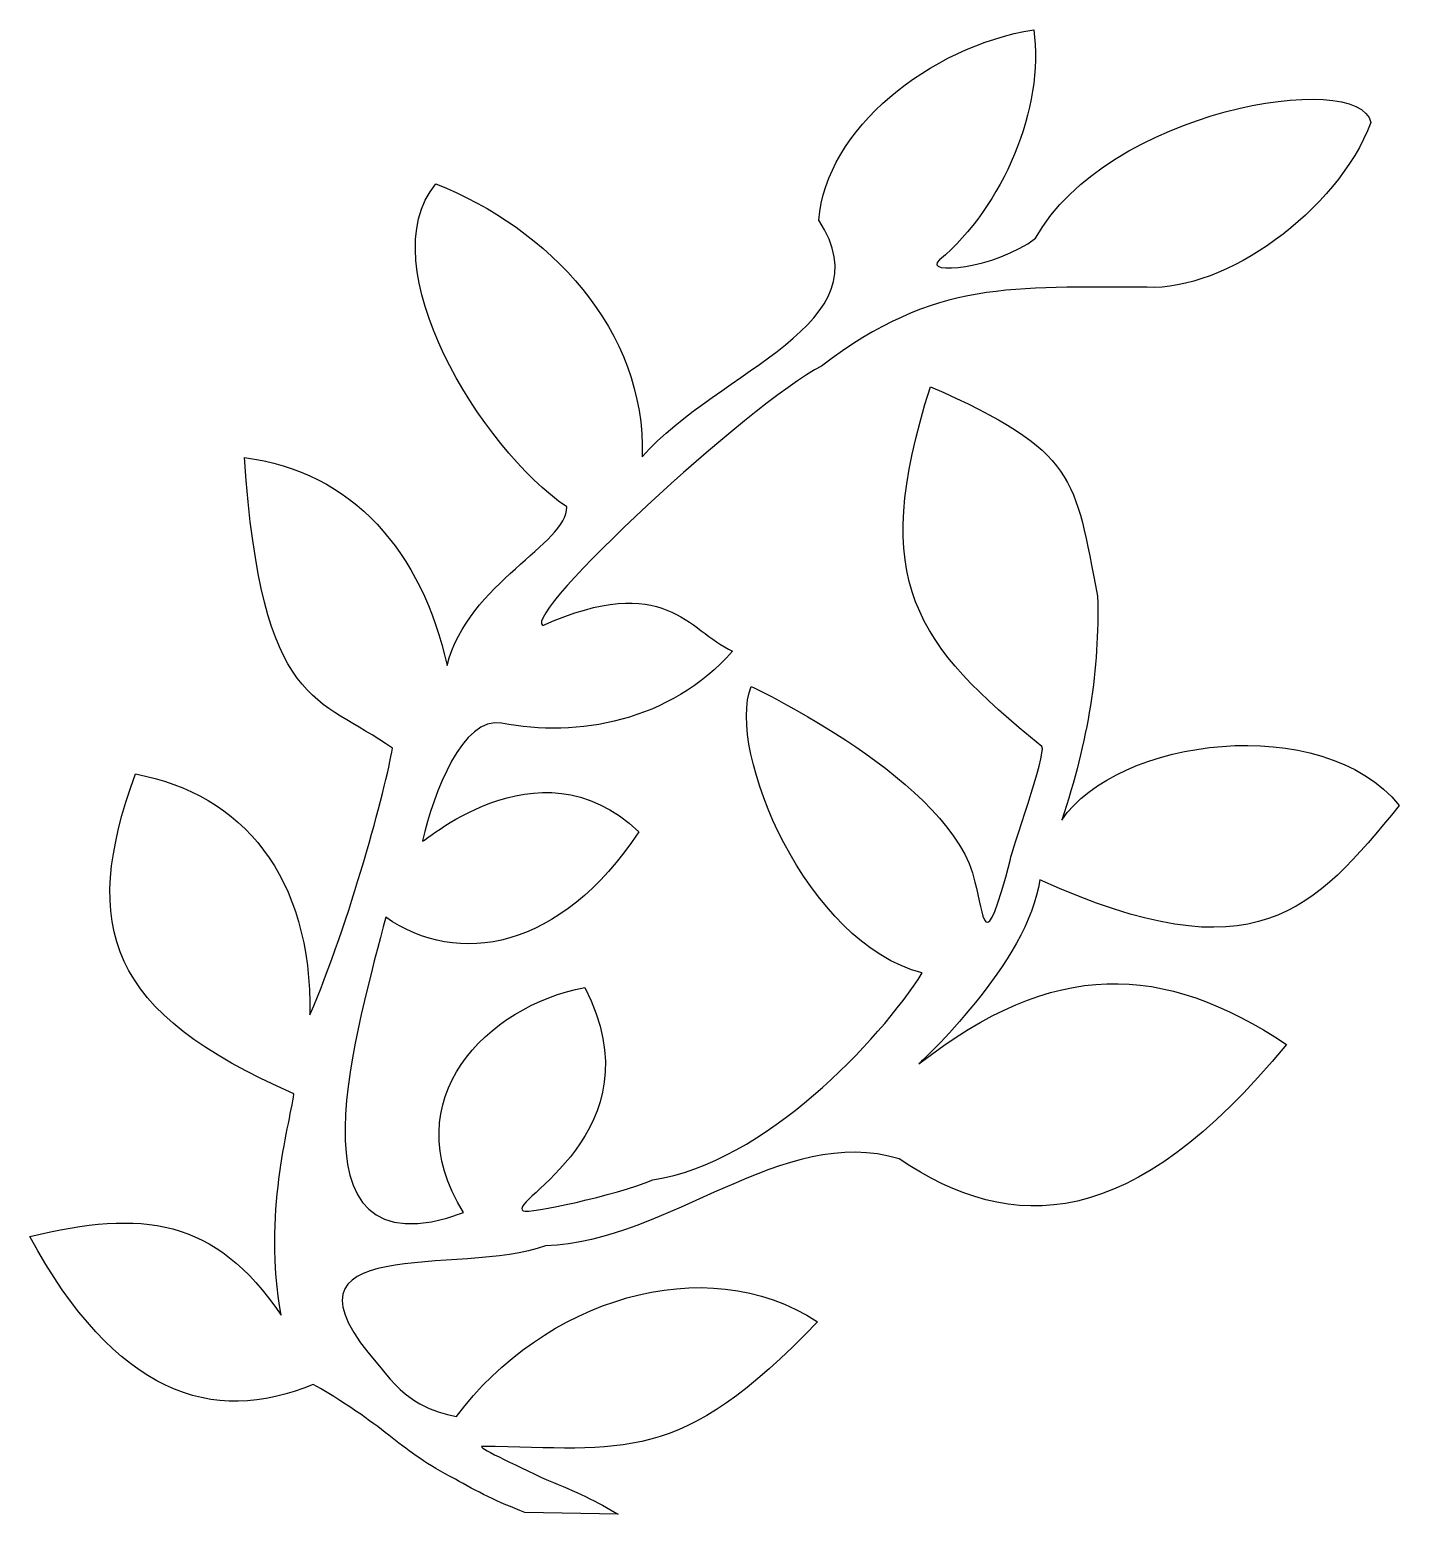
# Model space of a CAD drawing. Header units: centimetres. Extents: x -1.99 to 1.99, y -2.16 to 2.16.
import ezdxf

# ---------------------------------------------------------------- set-up
doc = ezdxf.new("R2010")
doc.units = ezdxf.units.CM
doc.header["$MEASUREMENT"] = 0
doc.layers.add('Layer 1', color=7, linetype='Continuous')

msp = doc.modelspace()

# ---------------------------------------------------------------- linework, layer by layer
at = {"layer": 'Layer 1', "color": 67, "lineweight": 25}
msp.add_open_spline([(-0.27807, -2.15708), (-0.33732, -2.12175), (-0.40342, -2.08832), (-0.48067, -2.05923), (-0.48067, -2.05923), (-0.58868, -2.00843), (-0.69117, -1.95989), (-0.67326, -1.96005), (-0.67326, -1.96005), (-0.262, -1.96393), (-0.1025, -2.02053), (0.3006, -1.59777), (0.3006, -1.59777), (-0.02706, -1.38295), (-0.49747, -1.53653), (-0.74807, -1.87271), (-0.74807, -1.87271), (-0.81726, -1.85889), (-0.88801, -1.83689), (-0.97136, -1.72683), (-0.97136, -1.72683), (-1.32098, -1.33083), (-0.72973, -1.46868), (-0.48955, -1.37716), (-0.48955, -1.37716), (-0.12819, -1.365), (0.19822, -1.02101), (0.53805, -1.12482), (0.53805, -1.12482), (0.86658, -1.3465), (1.21401, -1.33992), (1.66232, -0.79226), (1.66232, -0.79226), (1.30387, -0.55332), (0.98572, -0.54225), (0.5949, -0.84872), (0.5949, -0.84872), (0.5949, -0.84872), (0.91547, -0.55213), (0.94575, -0.31357), (0.94575, -0.31357), (1.57276, -0.59843), (1.74118, -0.40232), (1.98979, -0.09772), (1.98979, -0.09772), (1.7653, 0.17745), (1.16961, 0.09853), (1.00948, -0.14075), (1.00948, -0.14075), (1.08721, 0.09043), (1.11955, 0.29941), (1.11363, 0.50959), (1.11363, 0.50959), (1.0465, 0.85453), (1.05633, 0.93045), (0.62875, 1.11852), (0.62875, 1.11852), (0.44646, 0.55), (0.58788, 0.36899), (0.9522, 0.07353), (0.9522, 0.07353), (0.9664, 0.05282), (0.86062, -0.2359), (0.86126, -0.2538), (0.86126, -0.2538), (0.7819, -0.5586), (0.78396, -0.41156), (0.7574, -0.32095), (0.7574, -0.32095), (0.70038, -0.03095), (0.10806, 0.24766), (0.10806, 0.24766), (0.10806, 0.24766), (0.03347, 0.06073), (0.27073, -0.50044), (0.60459, -0.58445), (0.60459, -0.58445), (0.48133, -0.77991), (0.14745, -1.13634), (-0.17738, -1.18532), (-0.17738, -1.18532), (-0.28636, -1.23139), (-0.53822, -1.2843), (-0.55416, -1.27555), (-0.55416, -1.27555), (-0.60444, -1.24795), (-0.15763, -1.04827), (-0.37534, -0.62675), (-0.37534, -0.62675), (-0.65765, -0.6798), (-0.93168, -0.95117), (-0.72732, -1.2806), (-0.72732, -1.2806), (-1.27193, -1.48023), (-1.02453, -0.70901), (-0.95311, -0.42242), (-0.95311, -0.42242), (-0.74446, -0.56902), (-0.44551, -0.51904), (-0.21847, -0.17435), (-0.21847, -0.17435), (-0.51438, 0.1068), (-0.85904, -0.22341), (-0.84608, -0.20037), (-0.84608, -0.20037), (-0.81466, -0.06143), (-0.72908, 0.16221), (-0.61662, 0.14069), (-0.61662, 0.14069), (-0.39675, 0.09862), (-0.12942, 0.1441), (0.05418, 0.35019), (0.05418, 0.35019), (-0.07636, 0.41107), (-0.14018, 0.58314), (-0.49677, 0.42504), (-0.49677, 0.42504), (-0.56008, 0.45657), (0.1035, 1.07085), (0.31238, 1.17858), (0.31238, 1.17858), (0.64213, 1.4315), (0.87187, 1.40599), (1.25789, 1.40744), (1.25789, 1.40744), (1.4825, 1.39606), (1.8084, 1.62548), (1.9074, 1.88613), (1.9074, 1.88613), (1.8721, 2.04466), (1.13862, 1.92074), (0.93395, 1.54973), (0.93395, 1.54973), (0.81611, 1.46037), (0.60239, 1.44189), (0.65523, 1.4868), (0.65523, 1.4868), (0.83842, 1.64252), (0.96077, 1.92749), (0.9283, 2.15557), (0.9283, 2.15557), (0.6252, 2.1058), (0.32517, 1.86769), (0.30424, 1.60215), (0.30424, 1.60215), (0.50514, 1.29736), (0.01607, 1.17057), (-0.20876, 0.91459), (-0.20876, 0.91459), (-0.19621, 1.28285), (-0.48164, 1.57978), (-0.8076, 1.70763), (-0.8076, 1.70763), (-1.00303, 1.47124), (-0.67619, 0.9379), (-0.42775, 0.76937), (-0.42775, 0.76937), (-0.42451, 0.66223), (-0.71267, 0.55002), (-0.77521, 0.30886), (-0.77521, 0.30886), (-0.84682, 0.63699), (-1.04956, 0.87318), (-1.36334, 0.91275), (-1.36334, 0.91275), (-1.31349, 0.17915), (-1.14769, 0.21956), (-0.93356, 0.06875), (-0.93356, 0.06875), (-0.95217, -0.04665), (-1.05774, -0.43696), (-1.17316, -0.70594), (-1.17316, -0.70594), (-1.16784, -0.30466), (-1.36862, -0.06423), (-1.67991, -0.00643), (-1.67991, -0.00643), (-1.84264, -0.45387), (-1.75795, -0.70104), (-1.21966, -0.93523), (-1.21966, -0.93523), (-1.23415, -1.03766), (-1.3093, -1.28013), (-1.25676, -1.57849), (-1.25676, -1.57849), (-1.45008, -1.29389), (-1.65929, -1.27161), (-1.98688, -1.34994), (-1.98688, -1.34994), (-1.73846, -1.80657), (-1.45739, -1.90283), (-1.16377, -1.77965), (-1.16377, -1.77965), (-0.93293, -1.91254), (-0.92057, -1.96898), (-0.75058, -2.05499), (-0.75058, -2.05499), (-0.69164, -2.08969), (-0.62576, -2.12286), (-0.54907, -2.15135), (-0.54907, -2.15135), (-0.54907, -2.15135), (-0.27807, -2.15708), (-0.27807, -2.15708)], degree=3, knots=[0, 0, 0, 0, 0.0192308, 0.0192308, 0.0192308, 0.0192308, 0.0384615, 0.0384615, 0.0384615, 0.0384615, 0.0576923, 0.0576923, 0.0576923, 0.0576923, 0.0769231, 0.0769231, 0.0769231, 0.0769231, 0.0961538, 0.0961538, 0.0961538, 0.0961538, 0.1153846, 0.1153846, 0.1153846, 0.1153846, 0.1346154, 0.1346154, 0.1346154, 0.1346154, 0.1538462, 0.1538462, 0.1538462, 0.1538462, 0.1730769, 0.1730769, 0.1730769, 0.1730769, 0.1923077, 0.1923077, 0.1923077, 0.1923077, 0.2115385, 0.2115385, 0.2115385, 0.2115385, 0.2307692, 0.2307692, 0.2307692, 0.2307692, 0.25, 0.25, 0.25, 0.25, 0.2692308, 0.2692308, 0.2692308, 0.2692308, 0.2884615, 0.2884615, 0.2884615, 0.2884615, 0.3076923, 0.3076923, 0.3076923, 0.3076923, 0.3269231, 0.3269231, 0.3269231, 0.3269231, 0.3461538, 0.3461538, 0.3461538, 0.3461538, 0.3653846, 0.3653846, 0.3653846, 0.3653846, 0.3846154, 0.3846154, 0.3846154, 0.3846154, 0.4038462, 0.4038462, 0.4038462, 0.4038462, 0.4230769, 0.4230769, 0.4230769, 0.4230769, 0.4423077, 0.4423077, 0.4423077, 0.4423077, 0.4615385, 0.4615385, 0.4615385, 0.4615385, 0.4807692, 0.4807692, 0.4807692, 0.4807692, 0.5, 0.5, 0.5, 0.5, 0.5192308, 0.5192308, 0.5192308, 0.5192308, 0.5384615, 0.5384615, 0.5384615, 0.5384615, 0.5576923, 0.5576923, 0.5576923, 0.5576923, 0.5769231, 0.5769231, 0.5769231, 0.5769231, 0.5961538, 0.5961538, 0.5961538, 0.5961538, 0.6153846, 0.6153846, 0.6153846, 0.6153846, 0.6346154, 0.6346154, 0.6346154, 0.6346154, 0.6538462, 0.6538462, 0.6538462, 0.6538462, 0.6730769, 0.6730769, 0.6730769, 0.6730769, 0.6923077, 0.6923077, 0.6923077, 0.6923077, 0.7115385, 0.7115385, 0.7115385, 0.7115385, 0.7307692, 0.7307692, 0.7307692, 0.7307692, 0.75, 0.75, 0.75, 0.75, 0.7692308, 0.7692308, 0.7692308, 0.7692308, 0.7884615, 0.7884615, 0.7884615, 0.7884615, 0.8076923, 0.8076923, 0.8076923, 0.8076923, 0.8269231, 0.8269231, 0.8269231, 0.8269231, 0.8461538, 0.8461538, 0.8461538, 0.8461538, 0.8653846, 0.8653846, 0.8653846, 0.8653846, 0.8846154, 0.8846154, 0.8846154, 0.8846154, 0.9038462, 0.9038462, 0.9038462, 0.9038462, 0.9230769, 0.9230769, 0.9230769, 0.9230769, 0.9423077, 0.9423077, 0.9423077, 0.9423077, 0.9615385, 0.9615385, 0.9615385, 0.9615385, 1, 1, 1, 1], dxfattribs=at)

doc.saveas('drawing.dxf')
